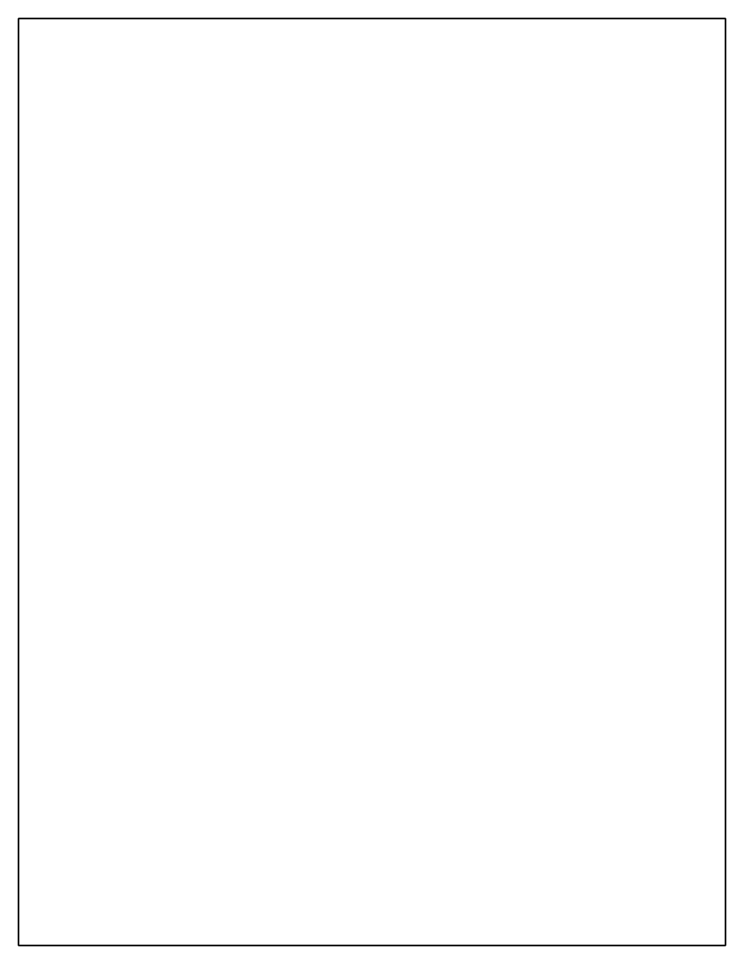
# Model space of a CAD drawing. Header units: millimetres. Extents: x 59 to 158, y -209 to -78.
import ezdxf

# ---------------------------------------------------------------- set-up
doc = ezdxf.new("R2010")
doc.units = ezdxf.units.MM
doc.layers.add('Layer 1', color=7, linetype='Continuous', true_color=0xffffff)

msp = doc.modelspace()

# ---------------------------------------------------------------- linework, layer by layer
at = {"layer": 'Layer 1', "color": 250, "lineweight": 35, "true_color": 0x231f20}
for p, q in [((58.91, -208.52), (58.91, -78.16)), ((58.91, -78.16), (158.37, -78.16)), ((158.37, -78.16), (158.37, -208.52)), ((158.37, -208.52), (58.91, -208.52))]:
    msp.add_line(p, q, dxfattribs=at)

doc.saveas('drawing.dxf')
